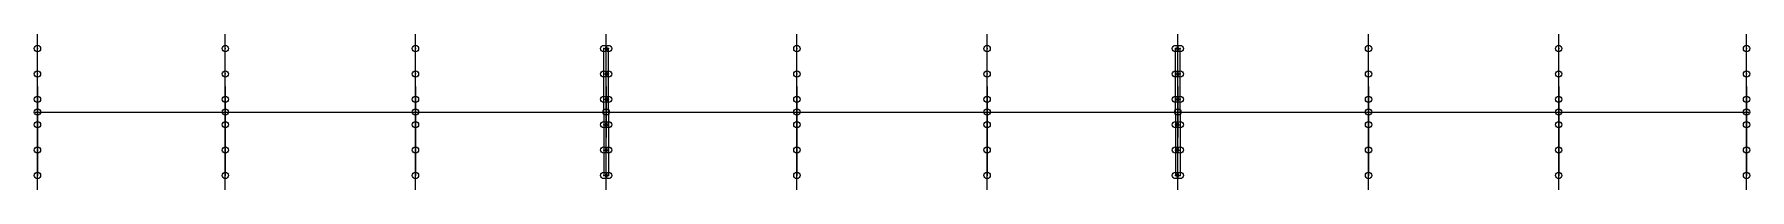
# Model space of a CAD drawing. Header units: metres. Extents: x 0 to 270, y -12 to 12.
import ezdxf

# ---------------------------------------------------------------- set-up
doc = ezdxf.new("R2010")
doc.units = ezdxf.units.M
doc.header["$PDMODE"] = 32
doc.header["$PDSIZE"] = -1
for name, color, linetype in [('bearingNode', 4, 'Continuous'), ('capBeam', 2, 'Continuous'), ('foundationNode', 6, 'Continuous'), ('girder', 1, 'Continuous'), ('pier', 5, 'Continuous'), ('rigidLink', 3, 'Continuous')]:
    doc.layers.add(name, color=color, linetype=linetype)

msp = doc.modelspace()

# ---------------------------------------------------------------- linework, layer by layer
at = {"layer": 'bearingNode'}
for p in [(0.38, 10, 98.13), (30, 10, 98.13), (60, 10, 98.13), (89.7, 10, 98.13), (90.46, 10, 98.13), (120.16, 10, 98.13), (150.16, 10, 98.13), (179.86, 10, 98.13), (180.62, 10, 98.13), (210.32, 10, 98.13), (240.32, 10, 98.13), (269.94, 10, 98.13), (0.38, 6, 98.13), (30, 6, 98.13), (60, 6, 98.13), (89.7, 6, 98.13), (90.46, 6, 98.13), (120.16, 6, 98.13), (150.16, 6, 98.13), (179.86, 6, 98.13), (180.62, 6, 98.13), (210.32, 6, 98.13), (240.32, 6, 98.13), (269.94, 6, 98.13), (0.38, 2, 98.13), (30, 2, 98.13), (60, 2, 98.13), (89.7, 2, 98.13), (90.46, 2, 98.13), (120.16, 2, 98.13), (150.16, 2, 98.13), (179.86, 2, 98.13), (180.62, 2, 98.13), (210.32, 2, 98.13), (240.32, 2, 98.13), (269.94, 2, 98.13), (0.38, -2, 98.13), (30, -2, 98.13), (60, -2, 98.13), (89.7, -2, 98.13), (90.46, -2, 98.13), (120.16, -2, 98.13), (150.16, -2, 98.13), (179.86, -2, 98.13), (180.62, -2, 98.13), (210.32, -2, 98.13), (240.32, -2, 98.13), (269.94, -2, 98.13), (0.38, -6, 98.13), (30, -6, 98.13), (60, -6, 98.13), (89.7, -6, 98.13), (90.46, -6, 98.13), (120.16, -6, 98.13), (150.16, -6, 98.13), (179.86, -6, 98.13), (180.62, -6, 98.13), (210.32, -6, 98.13), (240.32, -6, 98.13), (269.94, -6, 98.13), (0.38, -10, 98.13), (30, -10, 98.13), (60, -10, 98.13), (89.7, -10, 98.13), (90.46, -10, 98.13), (120.16, -10, 98.13), (150.16, -10, 98.13), (179.86, -10, 98.13), (180.62, -10, 98.13), (210.32, -10, 98.13), (240.32, -10, 98.13), (269.94, -10, 98.13)]:
    msp.add_point(p, dxfattribs=at)
at = {"layer": 'capBeam'}
for p, q in [((0.38, 0, 96.91), (0.38, 12.25, 96.91)), ((30, 0, 96.91), (30, 12.25, 96.91)), ((60, 0, 96.91), (60, 12.25, 96.91)), ((90.08, 0, 96.91), (90.08, 12.25, 96.91)), ((120.16, 0, 96.91), (120.16, 12.25, 96.91)), ((150.16, 0, 96.91), (150.16, 12.25, 96.91)), ((180.24, 0, 96.91), (180.24, 12.25, 96.91)), ((210.32, 0, 96.91), (210.32, 12.25, 96.91)), ((240.32, 0, 96.91), (240.32, 12.25, 96.91)), ((269.94, 0, 96.91), (269.94, 12.25, 96.91)), ((0.38, -12.25, 96.91), (0.38, 0, 96.91)), ((30, -12.25, 96.91), (30, 0, 96.91)), ((60, -12.25, 96.91), (60, 0, 96.91)), ((90.08, -12.25, 96.91), (90.08, 0, 96.91)), ((120.16, -12.25, 96.91), (120.16, 0, 96.91)), ((150.16, -12.25, 96.91), (150.16, 0, 96.91)), ((180.24, -12.25, 96.91), (180.24, 0, 96.91)), ((210.32, -12.25, 96.91), (210.32, 0, 96.91)), ((240.32, -12.25, 96.91), (240.32, 0, 96.91)), ((269.94, -12.25, 96.91), (269.94, 0, 96.91))]:
    msp.add_line(p, q, dxfattribs=at)
at = {"layer": 'foundationNode'}
for p in [(0.38, 0, 90.91), (0.38, 0, 89.66), (0.38, 0, 88.41), (30, 0, 90.91), (30, 0, 89.66), (30, 0, 88.41), (60, 0, 90.91), (60, 0, 89.66), (60, 0, 88.41), (90.08, 0, 90.91), (90.08, 0, 89.66), (90.08, 0, 88.41), (120.16, 0, 90.91), (120.16, 0, 89.66), (120.16, 0, 88.41), (150.16, 0, 90.91), (150.16, 0, 89.66), (150.16, 0, 88.41), (180.24, 0, 90.91), (180.24, 0, 89.66), (180.24, 0, 88.41), (210.32, 0, 90.91), (210.32, 0, 89.66), (210.32, 0, 88.41), (240.32, 0, 90.91), (240.32, 0, 89.66), (240.32, 0, 88.41), (269.94, 0, 90.91), (269.94, 0, 89.66), (269.94, 0, 88.41)]:
    msp.add_point(p, dxfattribs=at)
at = {"layer": 'girder'}
for p, q in [((0, 0, 99.02), (30, 0, 99.02)), ((30, 0, 99.02), (60, 0, 99.02)), ((60, 0, 99.02), (90, 0, 99.02)), ((90.16, 0, 99.02), (120.16, 0, 99.02)), ((120.16, 0, 99.02), (150.16, 0, 99.02)), ((150.16, 0, 99.02), (180.16, 0, 99.02)), ((180.32, 0, 99.02), (210.32, 0, 99.02)), ((210.32, 0, 99.02), (240.32, 0, 99.02)), ((240.32, 0, 99.02), (270.32, 0, 99.02))]:
    msp.add_line(p, q, dxfattribs=at)
at = {"layer": 'pier'}
for p, q in [((0.38, 4, 95.91), (0.38, 4, 90.91)), ((30, 4, 95.91), (30, 4, 90.91)), ((60, 4, 95.91), (60, 4, 90.91)), ((90.08, 4, 95.91), (90.08, 4, 90.91)), ((120.16, 4, 95.91), (120.16, 4, 90.91)), ((150.16, 4, 95.91), (150.16, 4, 90.91)), ((180.24, 4, 95.91), (180.24, 4, 90.91)), ((210.32, 4, 95.91), (210.32, 4, 90.91)), ((240.32, 4, 95.91), (240.32, 4, 90.91)), ((269.94, 4, 95.91), (269.94, 4, 90.91)), ((0.38, -4, 95.91), (0.38, -4, 90.91)), ((30, -4, 95.91), (30, -4, 90.91)), ((60, -4, 95.91), (60, -4, 90.91)), ((90.08, -4, 95.91), (90.08, -4, 90.91)), ((120.16, -4, 95.91), (120.16, -4, 90.91)), ((150.16, -4, 95.91), (150.16, -4, 90.91)), ((180.24, -4, 95.91), (180.24, -4, 90.91)), ((210.32, -4, 95.91), (210.32, -4, 90.91)), ((240.32, -4, 95.91), (240.32, -4, 90.91)), ((269.94, -4, 95.91), (269.94, -4, 90.91))]:
    msp.add_line(p, q, dxfattribs=at)
at = {"layer": 'rigidLink'}
for p, q in [((0.38, 10, 98.13), (0.38, 10, 99.02)), ((0.38, 6, 99.02), (0.38, 10, 99.02)), ((0.38, 10, 96.91), (0.38, 10, 98.13)), ((30, 10, 98.13), (30, 10, 99.02)), ((30, 6, 99.02), (30, 10, 99.02)), ((30, 10, 96.91), (30, 10, 98.13)), ((60, 10, 98.13), (60, 10, 99.02)), ((60, 6, 99.02), (60, 10, 99.02)), ((60, 10, 96.91), (60, 10, 98.13)), ((89.7, 6, 99.02), (89.7, 10, 99.02)), ((89.7, 10, 98.13), (89.7, 10, 99.02)), ((89.7, 10, 96.91), (89.7, 10, 98.13)), ((89.7, 10, 96.91), (90.08, 10, 96.91)), ((90.08, 10, 96.91), (90.46, 10, 96.91)), ((90.46, 10, 98.13), (90.46, 10, 99.02)), ((90.46, 6, 99.02), (90.46, 10, 99.02)), ((90.46, 10, 96.91), (90.46, 10, 98.13)), ((120.16, 10, 98.13), (120.16, 10, 99.02)), ((120.16, 6, 99.02), (120.16, 10, 99.02)), ((120.16, 10, 96.91), (120.16, 10, 98.13)), ((150.16, 10, 98.13), (150.16, 10, 99.02)), ((150.16, 6, 99.02), (150.16, 10, 99.02)), ((150.16, 10, 96.91), (150.16, 10, 98.13)), ((179.86, 6, 99.02), (179.86, 10, 99.02)), ((179.86, 10, 98.13), (179.86, 10, 99.02)), ((179.86, 10, 96.91), (179.86, 10, 98.13)), ((179.86, 10, 96.91), (180.24, 10, 96.91)), ((180.24, 10, 96.91), (180.62, 10, 96.91)), ((180.62, 10, 98.13), (180.62, 10, 99.02)), ((180.62, 6, 99.02), (180.62, 10, 99.02)), ((180.62, 10, 96.91), (180.62, 10, 98.13)), ((210.32, 10, 98.13), (210.32, 10, 99.02)), ((210.32, 6, 99.02), (210.32, 10, 99.02)), ((210.32, 10, 96.91), (210.32, 10, 98.13)), ((240.32, 10, 98.13), (240.32, 10, 99.02)), ((240.32, 6, 99.02), (240.32, 10, 99.02)), ((240.32, 10, 96.91), (240.32, 10, 98.13)), ((269.94, 10, 98.13), (269.94, 10, 99.02)), ((269.94, 6, 99.02), (269.94, 10, 99.02)), ((269.94, 10, 96.91), (269.94, 10, 98.13)), ((0.38, 2, 99.02), (0.38, 6, 99.02)), ((0.38, 6, 98.13), (0.38, 6, 99.02)), ((0.38, 6, 96.91), (0.38, 6, 98.13)), ((30, 2, 99.02), (30, 6, 99.02)), ((30, 6, 98.13), (30, 6, 99.02)), ((30, 6, 96.91), (30, 6, 98.13)), ((60, 2, 99.02), (60, 6, 99.02)), ((60, 6, 98.13), (60, 6, 99.02)), ((60, 6, 96.91), (60, 6, 98.13)), ((89.7, 2, 99.02), (89.7, 6, 99.02)), ((89.7, 6, 96.91), (90.08, 6, 96.91)), ((89.7, 6, 98.13), (89.7, 6, 99.02)), ((89.7, 6, 96.91), (89.7, 6, 98.13)), ((90.08, 6, 96.91), (90.46, 6, 96.91)), ((90.46, 2, 99.02), (90.46, 6, 99.02)), ((90.46, 6, 98.13), (90.46, 6, 99.02)), ((90.46, 6, 96.91), (90.46, 6, 98.13)), ((120.16, 2, 99.02), (120.16, 6, 99.02)), ((120.16, 6, 98.13), (120.16, 6, 99.02)), ((120.16, 6, 96.91), (120.16, 6, 98.13)), ((150.16, 2, 99.02), (150.16, 6, 99.02)), ((150.16, 6, 98.13), (150.16, 6, 99.02)), ((150.16, 6, 96.91), (150.16, 6, 98.13)), ((179.86, 2, 99.02), (179.86, 6, 99.02)), ((179.86, 6, 96.91), (180.24, 6, 96.91)), ((179.86, 6, 98.13), (179.86, 6, 99.02)), ((179.86, 6, 96.91), (179.86, 6, 98.13)), ((180.24, 6, 96.91), (180.62, 6, 96.91)), ((180.62, 2, 99.02), (180.62, 6, 99.02)), ((180.62, 6, 98.13), (180.62, 6, 99.02)), ((180.62, 6, 96.91), (180.62, 6, 98.13)), ((210.32, 2, 99.02), (210.32, 6, 99.02)), ((210.32, 6, 98.13), (210.32, 6, 99.02)), ((210.32, 6, 96.91), (210.32, 6, 98.13)), ((240.32, 2, 99.02), (240.32, 6, 99.02)), ((240.32, 6, 98.13), (240.32, 6, 99.02)), ((240.32, 6, 96.91), (240.32, 6, 98.13)), ((269.94, 2, 99.02), (269.94, 6, 99.02)), ((269.94, 6, 98.13), (269.94, 6, 99.02)), ((269.94, 6, 96.91), (269.94, 6, 98.13)), ((0.38, 4, 95.91), (0.38, 4, 96.91)), ((0.38, 4, 90.91), (0.38, 0, 90.91)), ((30, 4, 95.91), (30, 4, 96.91)), ((30, 4, 90.91), (30, 0, 90.91)), ((60, 4, 95.91), (60, 4, 96.91)), ((60, 4, 90.91), (60, 0, 90.91)), ((90.08, 4, 95.91), (90.08, 4, 96.91)), ((90.08, 4, 90.91), (90.08, 0, 90.91)), ((120.16, 4, 95.91), (120.16, 4, 96.91)), ((120.16, 4, 90.91), (120.16, 0, 90.91)), ((150.16, 4, 95.91), (150.16, 4, 96.91)), ((150.16, 4, 90.91), (150.16, 0, 90.91)), ((180.24, 4, 95.91), (180.24, 4, 96.91)), ((180.24, 4, 90.91), (180.24, 0, 90.91)), ((210.32, 4, 95.91), (210.32, 4, 96.91)), ((210.32, 4, 90.91), (210.32, 0, 90.91)), ((240.32, 4, 95.91), (240.32, 4, 96.91)), ((240.32, 4, 90.91), (240.32, 0, 90.91)), ((269.94, 4, 95.91), (269.94, 4, 96.91)), ((269.94, 4, 90.91), (269.94, 0, 90.91)), ((0.38, 2, 98.13), (0.38, 2, 99.02)), ((0.38, 0, 99.02), (0.38, 2, 99.02)), ((0.38, 2, 96.91), (0.38, 2, 98.13)), ((0.38, 0, 99.02), (0.38, -2, 99.02)), ((0.38, 0, 90.91), (0.38, -4, 90.91)), ((0.38, 0, 88.41), (0.38, 0, 89.66)), ((0.38, 0, 89.66), (0.38, 0, 90.91)), ((30, 2, 98.13), (30, 2, 99.02)), ((30, 0, 99.02), (30, 2, 99.02)), ((30, 2, 96.91), (30, 2, 98.13)), ((30, 0, 99.02), (30, -2, 99.02)), ((30, 0, 90.91), (30, -4, 90.91)), ((30, 0, 88.41), (30, 0, 89.66)), ((30, 0, 89.66), (30, 0, 90.91)), ((60, 2, 98.13), (60, 2, 99.02)), ((60, 0, 99.02), (60, 2, 99.02)), ((60, 2, 96.91), (60, 2, 98.13)), ((60, 0, 99.02), (60, -2, 99.02)), ((60, 0, 90.91), (60, -4, 90.91)), ((60, 0, 88.41), (60, 0, 89.66)), ((60, 0, 89.66), (60, 0, 90.91)), ((89.7, 0, 99.02), (89.7, 2, 99.02)), ((89.7, 2, 98.13), (89.7, 2, 99.02)), ((89.7, 2, 96.91), (89.7, 2, 98.13)), ((89.7, 2, 96.91), (90.08, 2, 96.91)), ((89.7, 0, 99.02), (89.7, -2, 99.02)), ((90.08, 2, 96.91), (90.46, 2, 96.91)), ((90.08, 0, 90.91), (90.08, -4, 90.91)), ((90.08, 0, 88.41), (90.08, 0, 89.66)), ((90.08, 0, 89.66), (90.08, 0, 90.91)), ((90.46, 2, 98.13), (90.46, 2, 99.02)), ((90.46, 0, 99.02), (90.46, 2, 99.02)), ((90.46, 2, 96.91), (90.46, 2, 98.13)), ((90.46, 0, 99.02), (90.46, -2, 99.02)), ((120.16, 2, 98.13), (120.16, 2, 99.02)), ((120.16, 0, 99.02), (120.16, 2, 99.02)), ((120.16, 2, 96.91), (120.16, 2, 98.13)), ((120.16, 0, 99.02), (120.16, -2, 99.02)), ((120.16, 0, 90.91), (120.16, -4, 90.91)), ((120.16, 0, 88.41), (120.16, 0, 89.66)), ((120.16, 0, 89.66), (120.16, 0, 90.91)), ((150.16, 2, 98.13), (150.16, 2, 99.02)), ((150.16, 0, 99.02), (150.16, 2, 99.02)), ((150.16, 2, 96.91), (150.16, 2, 98.13)), ((150.16, 0, 99.02), (150.16, -2, 99.02)), ((150.16, 0, 90.91), (150.16, -4, 90.91)), ((150.16, 0, 88.41), (150.16, 0, 89.66)), ((150.16, 0, 89.66), (150.16, 0, 90.91)), ((179.86, 0, 99.02), (179.86, 2, 99.02)), ((179.86, 2, 98.13), (179.86, 2, 99.02)), ((179.86, 2, 96.91), (179.86, 2, 98.13)), ((179.86, 2, 96.91), (180.24, 2, 96.91)), ((179.86, 0, 99.02), (179.86, -2, 99.02)), ((180.24, 2, 96.91), (180.62, 2, 96.91)), ((180.24, 0, 90.91), (180.24, -4, 90.91)), ((180.24, 0, 88.41), (180.24, 0, 89.66)), ((180.24, 0, 89.66), (180.24, 0, 90.91)), ((180.62, 2, 98.13), (180.62, 2, 99.02)), ((180.62, 0, 99.02), (180.62, 2, 99.02)), ((180.62, 2, 96.91), (180.62, 2, 98.13)), ((180.62, 0, 99.02), (180.62, -2, 99.02)), ((210.32, 2, 98.13), (210.32, 2, 99.02)), ((210.32, 0, 99.02), (210.32, 2, 99.02)), ((210.32, 2, 96.91), (210.32, 2, 98.13)), ((210.32, 0, 99.02), (210.32, -2, 99.02)), ((210.32, 0, 90.91), (210.32, -4, 90.91)), ((210.32, 0, 88.41), (210.32, 0, 89.66)), ((210.32, 0, 89.66), (210.32, 0, 90.91)), ((240.32, 2, 98.13), (240.32, 2, 99.02)), ((240.32, 0, 99.02), (240.32, 2, 99.02)), ((240.32, 2, 96.91), (240.32, 2, 98.13)), ((240.32, 0, 99.02), (240.32, -2, 99.02)), ((240.32, 0, 90.91), (240.32, -4, 90.91)), ((240.32, 0, 88.41), (240.32, 0, 89.66)), ((240.32, 0, 89.66), (240.32, 0, 90.91)), ((269.94, 2, 98.13), (269.94, 2, 99.02)), ((269.94, 0, 99.02), (269.94, 2, 99.02)), ((269.94, 2, 96.91), (269.94, 2, 98.13)), ((269.94, 0, 99.02), (269.94, -2, 99.02)), ((269.94, 0, 90.91), (269.94, -4, 90.91)), ((269.94, 0, 88.41), (269.94, 0, 89.66)), ((269.94, 0, 89.66), (269.94, 0, 90.91)), ((0.38, -2, 98.13), (0.38, -2, 99.02)), ((0.38, -2, 99.02), (0.38, -6, 99.02)), ((0.38, -2, 96.91), (0.38, -2, 98.13)), ((30, -2, 98.13), (30, -2, 99.02)), ((30, -2, 99.02), (30, -6, 99.02)), ((30, -2, 96.91), (30, -2, 98.13)), ((60, -2, 98.13), (60, -2, 99.02)), ((60, -2, 99.02), (60, -6, 99.02)), ((60, -2, 96.91), (60, -2, 98.13)), ((89.7, -2, 99.02), (89.7, -6, 99.02)), ((89.7, -2, 98.13), (89.7, -2, 99.02)), ((89.7, -2, 96.91), (89.7, -2, 98.13)), ((89.7, -2, 96.91), (90.08, -2, 96.91)), ((90.08, -2, 96.91), (90.46, -2, 96.91)), ((90.46, -2, 98.13), (90.46, -2, 99.02)), ((90.46, -2, 99.02), (90.46, -6, 99.02)), ((90.46, -2, 96.91), (90.46, -2, 98.13)), ((120.16, -2, 98.13), (120.16, -2, 99.02)), ((120.16, -2, 99.02), (120.16, -6, 99.02)), ((120.16, -2, 96.91), (120.16, -2, 98.13)), ((150.16, -2, 98.13), (150.16, -2, 99.02)), ((150.16, -2, 99.02), (150.16, -6, 99.02)), ((150.16, -2, 96.91), (150.16, -2, 98.13)), ((179.86, -2, 99.02), (179.86, -6, 99.02)), ((179.86, -2, 98.13), (179.86, -2, 99.02)), ((179.86, -2, 96.91), (179.86, -2, 98.13)), ((179.86, -2, 96.91), (180.24, -2, 96.91)), ((180.24, -2, 96.91), (180.62, -2, 96.91)), ((180.62, -2, 98.13), (180.62, -2, 99.02)), ((180.62, -2, 99.02), (180.62, -6, 99.02)), ((180.62, -2, 96.91), (180.62, -2, 98.13)), ((210.32, -2, 98.13), (210.32, -2, 99.02)), ((210.32, -2, 99.02), (210.32, -6, 99.02)), ((210.32, -2, 96.91), (210.32, -2, 98.13)), ((240.32, -2, 98.13), (240.32, -2, 99.02)), ((240.32, -2, 99.02), (240.32, -6, 99.02)), ((240.32, -2, 96.91), (240.32, -2, 98.13)), ((269.94, -2, 98.13), (269.94, -2, 99.02)), ((269.94, -2, 99.02), (269.94, -6, 99.02)), ((269.94, -2, 96.91), (269.94, -2, 98.13)), ((0.38, -4, 95.91), (0.38, -4, 96.91)), ((30, -4, 95.91), (30, -4, 96.91)), ((60, -4, 95.91), (60, -4, 96.91)), ((90.08, -4, 95.91), (90.08, -4, 96.91)), ((120.16, -4, 95.91), (120.16, -4, 96.91)), ((150.16, -4, 95.91), (150.16, -4, 96.91)), ((180.24, -4, 95.91), (180.24, -4, 96.91)), ((210.32, -4, 95.91), (210.32, -4, 96.91)), ((240.32, -4, 95.91), (240.32, -4, 96.91)), ((269.94, -4, 95.91), (269.94, -4, 96.91)), ((0.38, -6, 98.13), (0.38, -6, 99.02)), ((0.38, -6, 99.02), (0.38, -10, 99.02)), ((0.38, -6, 96.91), (0.38, -6, 98.13)), ((30, -6, 98.13), (30, -6, 99.02)), ((30, -6, 99.02), (30, -10, 99.02)), ((30, -6, 96.91), (30, -6, 98.13)), ((60, -6, 98.13), (60, -6, 99.02)), ((60, -6, 99.02), (60, -10, 99.02)), ((60, -6, 96.91), (60, -6, 98.13)), ((89.7, -6, 99.02), (89.7, -10, 99.02)), ((89.7, -6, 98.13), (89.7, -6, 99.02)), ((89.7, -6, 96.91), (89.7, -6, 98.13)), ((89.7, -6, 96.91), (90.08, -6, 96.91)), ((90.08, -6, 96.91), (90.46, -6, 96.91)), ((90.46, -6, 98.13), (90.46, -6, 99.02)), ((90.46, -6, 99.02), (90.46, -10, 99.02)), ((90.46, -6, 96.91), (90.46, -6, 98.13)), ((120.16, -6, 98.13), (120.16, -6, 99.02)), ((120.16, -6, 99.02), (120.16, -10, 99.02)), ((120.16, -6, 96.91), (120.16, -6, 98.13)), ((150.16, -6, 98.13), (150.16, -6, 99.02)), ((150.16, -6, 99.02), (150.16, -10, 99.02)), ((150.16, -6, 96.91), (150.16, -6, 98.13)), ((179.86, -6, 99.02), (179.86, -10, 99.02)), ((179.86, -6, 98.13), (179.86, -6, 99.02)), ((179.86, -6, 96.91), (179.86, -6, 98.13)), ((179.86, -6, 96.91), (180.24, -6, 96.91)), ((180.24, -6, 96.91), (180.62, -6, 96.91)), ((180.62, -6, 98.13), (180.62, -6, 99.02)), ((180.62, -6, 99.02), (180.62, -10, 99.02)), ((180.62, -6, 96.91), (180.62, -6, 98.13)), ((210.32, -6, 98.13), (210.32, -6, 99.02)), ((210.32, -6, 99.02), (210.32, -10, 99.02)), ((210.32, -6, 96.91), (210.32, -6, 98.13)), ((240.32, -6, 98.13), (240.32, -6, 99.02)), ((240.32, -6, 99.02), (240.32, -10, 99.02)), ((240.32, -6, 96.91), (240.32, -6, 98.13)), ((269.94, -6, 98.13), (269.94, -6, 99.02)), ((269.94, -6, 99.02), (269.94, -10, 99.02)), ((269.94, -6, 96.91), (269.94, -6, 98.13)), ((0.38, -10, 98.13), (0.38, -10, 99.02)), ((0.38, -10, 96.91), (0.38, -10, 98.13)), ((30, -10, 98.13), (30, -10, 99.02)), ((30, -10, 96.91), (30, -10, 98.13)), ((60, -10, 98.13), (60, -10, 99.02)), ((60, -10, 96.91), (60, -10, 98.13)), ((89.7, -10, 98.13), (89.7, -10, 99.02)), ((89.7, -10, 96.91), (89.7, -10, 98.13)), ((89.7, -10, 96.91), (90.08, -10, 96.91)), ((90.08, -10, 96.91), (90.46, -10, 96.91)), ((90.46, -10, 98.13), (90.46, -10, 99.02)), ((90.46, -10, 96.91), (90.46, -10, 98.13)), ((120.16, -10, 98.13), (120.16, -10, 99.02)), ((120.16, -10, 96.91), (120.16, -10, 98.13)), ((150.16, -10, 98.13), (150.16, -10, 99.02)), ((150.16, -10, 96.91), (150.16, -10, 98.13)), ((179.86, -10, 98.13), (179.86, -10, 99.02)), ((179.86, -10, 96.91), (179.86, -10, 98.13)), ((179.86, -10, 96.91), (180.24, -10, 96.91)), ((180.24, -10, 96.91), (180.62, -10, 96.91)), ((180.62, -10, 98.13), (180.62, -10, 99.02)), ((180.62, -10, 96.91), (180.62, -10, 98.13)), ((210.32, -10, 98.13), (210.32, -10, 99.02)), ((210.32, -10, 96.91), (210.32, -10, 98.13)), ((240.32, -10, 98.13), (240.32, -10, 99.02)), ((240.32, -10, 96.91), (240.32, -10, 98.13)), ((269.94, -10, 98.13), (269.94, -10, 99.02)), ((269.94, -10, 96.91), (269.94, -10, 98.13))]:
    msp.add_line(p, q, dxfattribs=at)

doc.saveas('drawing.dxf')
